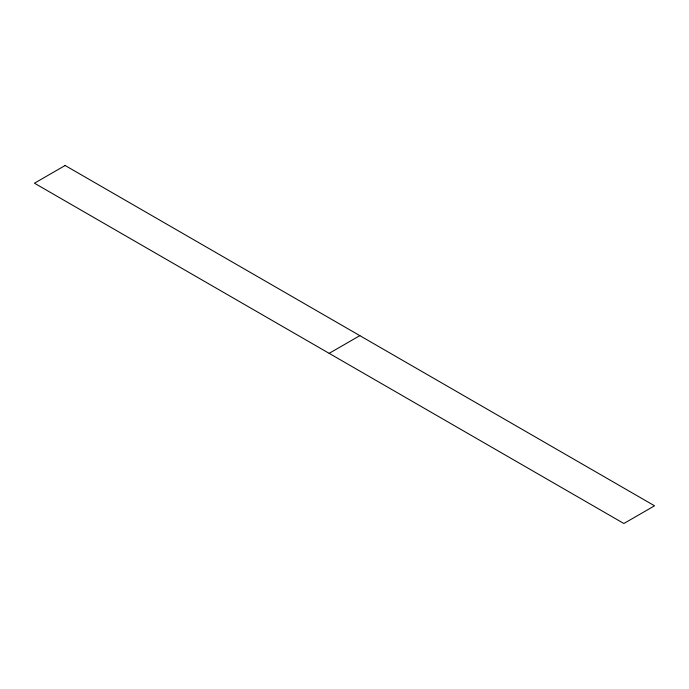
<?xml version="1.0" encoding="UTF-8"?>
<svg xmlns="http://www.w3.org/2000/svg" width="689" height="689" viewBox="0 0 689 689"><rect width="100%" height="100%" fill="white"/><g stroke="black" fill="none" stroke-linecap="round" stroke-linejoin="round"><path stroke-width="1.03" d="M329.161 353.354L359.839 335.646M65.128 165.498L34.45 183.205L623.872 523.502L654.55 505.795L65.128 165.498"/></g></svg>
